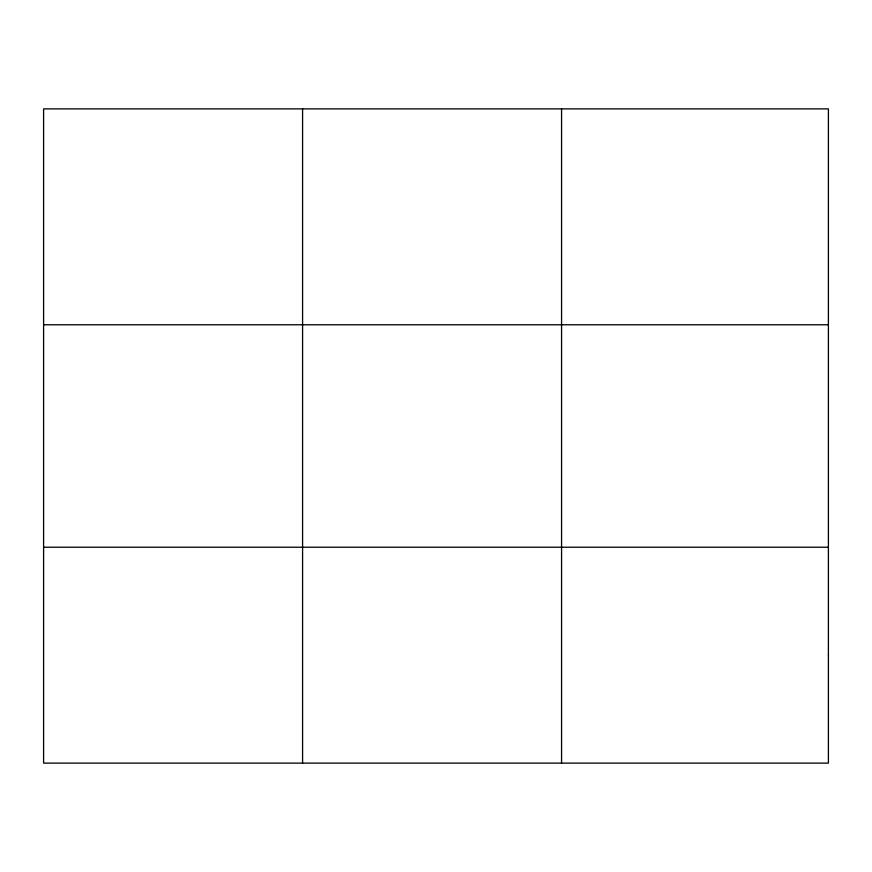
<?xml version="1.0" encoding="UTF-8"?>
<svg xmlns="http://www.w3.org/2000/svg" width="872" height="872" viewBox="0 0 872 872"><rect width="100%" height="100%" fill="white"/><g stroke="black" fill="none" stroke-linecap="round" stroke-linejoin="round"><path stroke-width="1.31" d="M302.584 108.88L302.584 763.12M561.568 108.88L561.568 763.12M43.6 324.776L828.4 324.776M43.6 547.224L828.4 547.224M828.4 655.166L828.4 763.12L43.6 763.12L43.6 108.88L828.4 108.88L828.4 655.166"/></g></svg>
